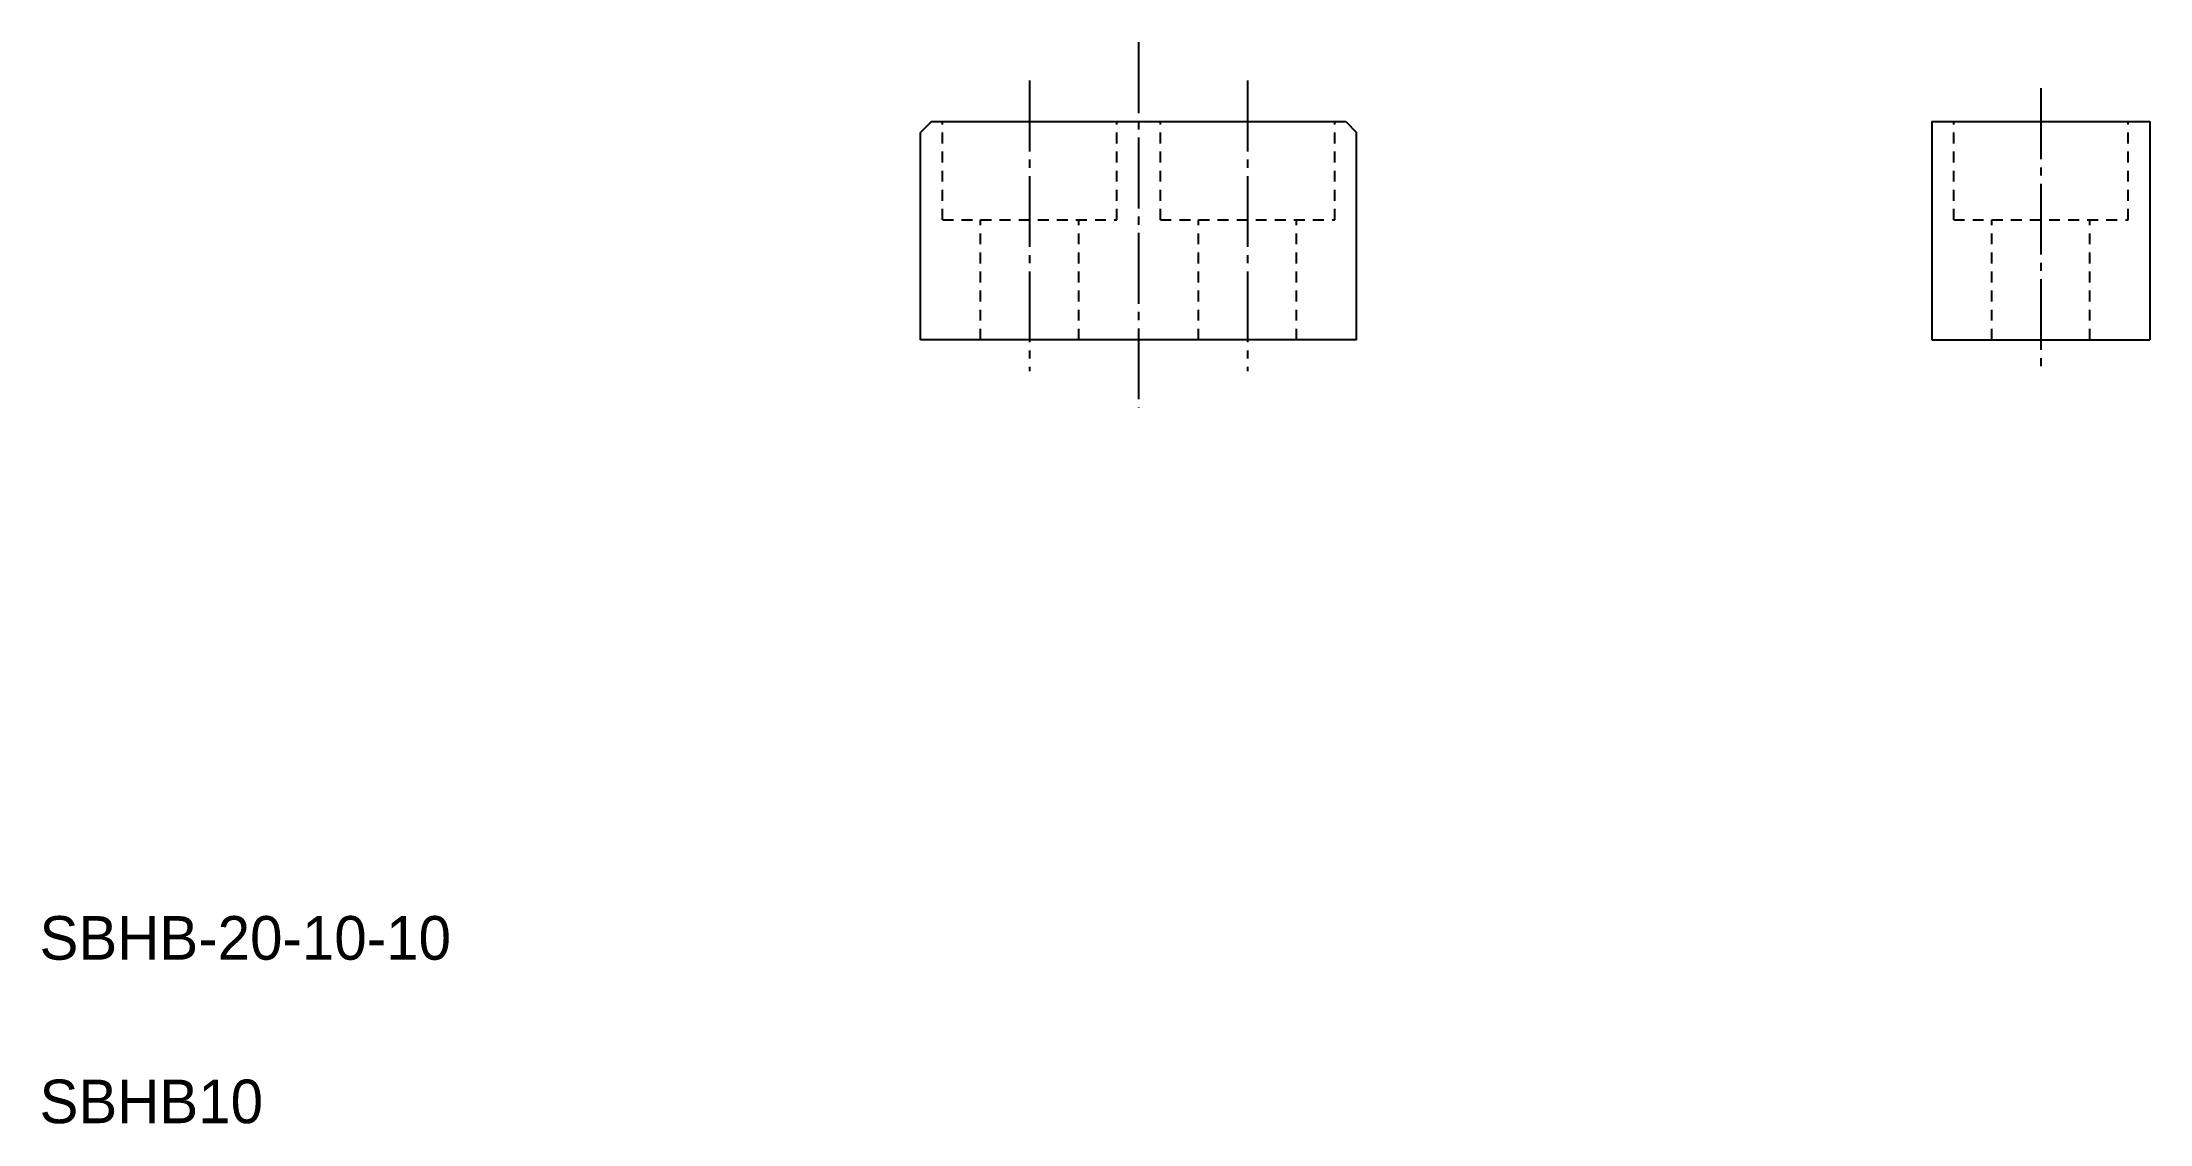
# Model space of a CAD drawing. Extents: x 5.1 to 101.8, y 5 to 54.6.
import ezdxf

# ---------------------------------------------------------------- set-up
doc = ezdxf.new("R2010")
doc.units = 0
doc.header["$LTSCALE"] = 0.25
doc.linetypes.add('CENTER', pattern=[17.5, 13, -1.5, 1.5, -1.5])
doc.linetypes.add('DASHED', pattern=[3.5, 2, -1.5])
doc.layers.get('0').update_dxf_attribs({"linetype": 'CONTINUOUS'})
doc.layers.add('CENTER', color=1, linetype='CENTER')

msp = doc.modelspace()

# ---------------------------------------------------------------- linework, layer by layer
at = {"color": 7, "linetype": 'CONTINUOUS'}
for p, q in [((45.927, 50.935), (45.427, 50.435)), ((45.427, 40.935), (45.427, 50.435)), ((45.927, 50.935), (64.927, 50.935)), ((64.927, 50.935), (65.427, 50.435)), ((65.427, 40.935), (65.427, 50.435)), ((91.823, 50.935), (101.823, 50.935)), ((91.823, 50.935), (91.823, 40.935)), ((101.823, 50.935), (101.823, 40.935)), ((65.427, 40.935), (45.427, 40.935)), ((91.823, 40.935), (101.823, 40.935))]:
    msp.add_line(p, q, dxfattribs=at)
at = {"color": 3, "linetype": 'DASHED'}
for p, q in [((46.427, 46.435), (46.427, 50.935)), ((54.427, 46.435), (54.427, 50.935)), ((56.427, 46.435), (56.427, 50.935)), ((64.427, 46.435), (64.427, 50.935)), ((92.823, 46.435), (92.823, 50.935)), ((100.823, 46.435), (100.823, 50.935)), ((46.427, 46.435), (54.427, 46.435)), ((48.177, 40.935), (48.177, 46.435)), ((52.677, 40.935), (52.677, 46.435)), ((56.427, 46.435), (64.427, 46.435)), ((58.177, 40.935), (58.177, 46.435)), ((62.677, 40.935), (62.677, 46.435)), ((92.823, 46.435), (100.823, 46.435)), ((94.573, 40.935), (94.573, 46.435)), ((99.073, 40.935), (99.073, 46.435))]:
    msp.add_line(p, q, dxfattribs=at)
for p, q in [((50.677, 50.935), (50.677, 50.935)), ((55.427, 50.935), (55.427, 50.935))]:
    msp.add_line(p, q)
at = {"layer": 'CENTER', "color": 1, "linetype": 'CENTER'}
for p, q in [((55.427, 54.581), (55.427, 37.81)), ((50.427, 52.817), (50.427, 39.49)), ((60.427, 52.817), (60.427, 39.49)), ((96.823, 52.464), (96.823, 39.49))]:
    msp.add_line(p, q, dxfattribs=at)

# ---------------------------------------------------------------- texts
for s, p in [('SBHB-20-10-10', (5, 12.5)), ('SBHB10', (5, 5))]:
    msp.add_text(s, height=2).set_placement(p)

doc.saveas('drawing.dxf')
